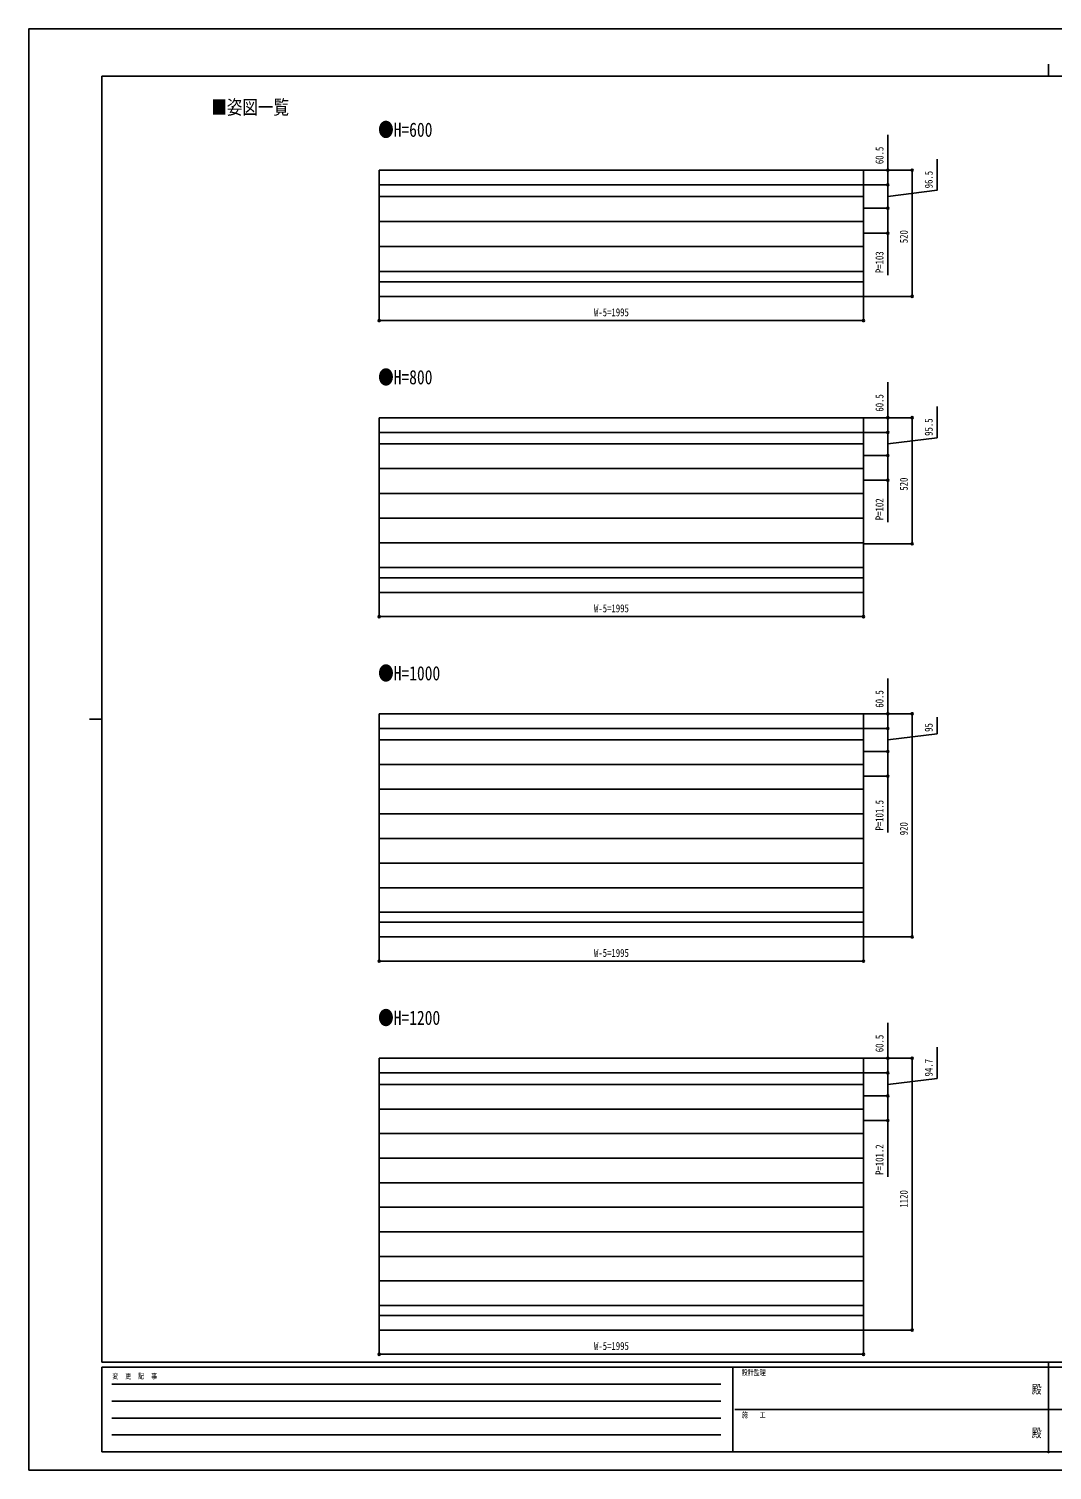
# Model space of a CAD drawing. Units: millimetres, scale not verified. Extents: x -4205 to 4205, y -2970 to 2970.
# Drawn here: x -4205 to 10, y -2970 to 2970 of the extents above; entities that cross this region are included whole.
import ezdxf
from ezdxf.enums import TextEntityAlignment as Align

# ---------------------------------------------------------------- set-up
doc = ezdxf.new("R2010")
doc.units = ezdxf.units.MM
doc.header["$LTSCALE"] = 10
doc.header["$PDMODE"] = 32
doc.header["$PDSIZE"] = 5
for name, color, linetype in [('0-1_USER1', 3, 'Continuous'), ('0-2_YKK_A1', 4, 'Continuous'), ('0-3_YKK_D', 6, 'Continuous'), ('0-4_YKK_ZWAK', 7, 'Continuous')]:
    doc.layers.add(name, color=color, linetype=linetype)
doc.styles.add('ＭＳ ゴシック', font='')
doc.styles.get('ＭＳ ゴシック').set_extended_font_data('MS Gothic')

msp = doc.modelspace()

# ---------------------------------------------------------------- linework, layer by layer
at = {"layer": '0-2_YKK_A1'}
for p, q in [((-766.85, 2387.44), (-2761.85, 2387.44)), ((-2761.85, 2387.44), (-2761.85, 1867.44)), ((-766.85, 2387.44), (-766.85, 1867.44)), ((-766.85, 2326.94), (-2761.85, 2326.94)), ((-766.85, 2279.44), (-2761.85, 2279.44)), ((-766.85, 2176.44), (-2761.85, 2176.44)), ((-766.85, 2073.44), (-2761.85, 2073.44)), ((-766.85, 1970.44), (-2761.85, 1970.44)), ((-766.85, 1927.94), (-2761.85, 1927.94)), ((-766.85, 1867.44), (-2761.85, 1867.44)), ((-766.85, 1367.44), (-2761.85, 1367.44)), ((-2761.85, 1367.44), (-2761.85, 647.44)), ((-766.85, 1367.44), (-766.85, 647.44)), ((-766.85, 1306.94), (-2761.85, 1306.94)), ((-766.85, 1259.44), (-2761.85, 1259.44)), ((-766.85, 1157.44), (-2761.85, 1157.44)), ((-766.85, 1055.44), (-2761.85, 1055.44)), ((-766.85, 953.44), (-2761.85, 953.44)), ((-766.85, 851.44), (-2761.85, 851.44)), ((-766.85, 749.44), (-2761.85, 749.44)), ((-766.85, 707.94), (-2761.85, 707.94)), ((-766.85, 647.44), (-2761.85, 647.44)), ((-766.85, 147.44), (-2761.85, 147.44)), ((-2761.85, 147.44), (-2761.85, -772.56)), ((-766.85, 147.44), (-766.85, -772.56)), ((-766.85, 86.94), (-2761.85, 86.94)), ((-766.85, 39.44), (-2761.85, 39.44)), ((-766.85, -62.06), (-2761.85, -62.06)), ((-766.85, -163.56), (-2761.85, -163.56)), ((-766.85, -265.06), (-2761.85, -265.06)), ((-766.85, -366.56), (-2761.85, -366.56)), ((-766.69, -468.06), (-2761.69, -468.06)), ((-766.85, -569.56), (-2761.85, -569.56)), ((-766.85, -671.06), (-2761.85, -671.06)), ((-766.85, -712.06), (-2761.85, -712.06)), ((-766.85, -772.56), (-2761.85, -772.56)), ((-766.85, -1272.56), (-2761.85, -1272.56)), ((-2761.85, -1272.56), (-2761.85, -2392.56)), ((-766.85, -1272.56), (-766.85, -2392.56)), ((-766.85, -1333.06), (-2761.85, -1333.06)), ((-766.85, -1380.56), (-2761.85, -1380.56)), ((-766.85, -1481.76), (-2761.85, -1481.76)), ((-766.85, -1582.96), (-2761.85, -1582.96)), ((-766.85, -1684.16), (-2761.85, -1684.16)), ((-766.85, -1785.36), (-2761.85, -1785.36)), ((-766.85, -1886.56), (-2761.85, -1886.56)), ((-766.85, -1987.76), (-2761.85, -1987.76)), ((-766.85, -2088.96), (-2761.85, -2088.96)), ((-766.85, -2190.16), (-2761.85, -2190.16)), ((-766.85, -2291.36), (-2761.85, -2291.36)), ((-766.85, -2332.06), (-2761.85, -2332.06)), ((-766.85, -2392.56), (-2761.85, -2392.56))]:
    msp.add_line(p, q, dxfattribs=at)
at = {"layer": '0-3_YKK_D'}
for p, q in [((-765.85, 2387.44), (-565.85, 2387.44)), ((-765.85, 2387.44), (-665.85, 2387.44)), ((-566.85, 2387.44), (-566.85, 1867.44)), ((-765.85, 2326.94), (-665.85, 2326.94)), ((-765.85, 2326.94), (-665.85, 2326.94)), ((-666.85, 2326.94), (-666.85, 2230.44)), ((-765.85, 2230.44), (-665.85, 2230.44)), ((-765.85, 2230.44), (-665.85, 2230.44)), ((-765.85, 2127.44), (-665.85, 2127.44)), ((-2761.85, 1866.44), (-2761.85, 1766.44)), ((-766.85, 1866.44), (-766.85, 1766.44)), ((-765.85, 1867.44), (-565.85, 1867.44)), ((-2761.85, 1767.44), (-766.85, 1767.44)), ((-765.85, 1367.44), (-565.85, 1367.44)), ((-765.85, 1367.44), (-665.85, 1367.44)), ((-566.85, 1367.44), (-566.85, 847.44)), ((-765.85, 1306.94), (-665.85, 1306.94)), ((-765.85, 1306.94), (-665.85, 1306.94)), ((-666.85, 1306.94), (-666.85, 1211.44)), ((-765.85, 1211.44), (-665.85, 1211.44)), ((-765.85, 1211.44), (-665.85, 1211.44)), ((-765.85, 1109.44), (-665.85, 1109.44)), ((-765.85, 847.44), (-565.85, 847.44)), ((-2761.85, 646.44), (-2761.85, 546.44)), ((-766.85, 646.44), (-766.85, 546.44)), ((-2761.85, 547.44), (-766.85, 547.44)), ((-765.85, 147.44), (-565.85, 147.44)), ((-765.85, 147.44), (-665.85, 147.44)), ((-566.85, 147.44), (-566.85, -772.56)), ((-765.85, 86.94), (-665.85, 86.94)), ((-765.85, 86.94), (-665.85, 86.94)), ((-666.85, 86.94), (-666.85, -8.06)), ((-765.85, -8.06), (-665.85, -8.06)), ((-765.85, -8.06), (-665.85, -8.06)), ((-765.85, -109.56), (-665.85, -109.56)), ((-2761.85, -773.56), (-2761.85, -873.56)), ((-766.85, -773.56), (-766.85, -873.56)), ((-765.85, -772.56), (-565.85, -772.56)), ((-2761.85, -872.56), (-766.85, -872.56)), ((-765.85, -1272.56), (-565.85, -1272.56)), ((-765.85, -1272.56), (-665.85, -1272.56)), ((-566.85, -1272.56), (-566.85, -2392.56)), ((-765.85, -1333.06), (-665.85, -1333.06)), ((-765.85, -1333.06), (-665.85, -1333.06)), ((-666.85, -1333.06), (-666.85, -1427.76)), ((-765.85, -1427.76), (-665.85, -1427.76)), ((-765.85, -1427.76), (-665.85, -1427.76)), ((-765.85, -1528.96), (-665.85, -1528.96)), ((-2761.85, -2393.56), (-2761.85, -2493.56)), ((-766.85, -2393.56), (-766.85, -2493.56)), ((-765.85, -2392.56), (-565.85, -2392.56)), ((-2761.85, -2492.56), (-766.85, -2492.56))]:
    msp.add_line(p, q, dxfattribs=at)
for points in [[(-666.85, 2326.94), (-666.85, 2387.44), (-666.85, 2533.24)], [(-666.85, 2278.69), (-464.07, 2304.66), (-464.07, 2433.46)], [(-666.85, 2230.44), (-666.85, 2127.44), (-666.85, 1955.24)], [(-666.85, 1306.94), (-666.85, 1367.44), (-666.85, 1513.24)], [(-666.85, 1259.19), (-464.07, 1284.66), (-464.07, 1413.46)], [(-666.85, 1211.44), (-666.85, 1109.44), (-666.85, 937.24)], [(-666.85, 86.94), (-666.85, 147.44), (-666.85, 293.24)], [(-666.85, 39.44), (-464.07, 64.66), (-464.07, 133.46)], [(-666.85, -8.06), (-666.85, -109.56), (-666.85, -341.76)], [(-666.85, -1333.06), (-666.85, -1272.56), (-666.85, -1126.76)], [(-666.85, -1380.41), (-464.07, -1355.34), (-464.07, -1226.54)], [(-666.85, -1427.76), (-666.85, -1528.96), (-666.85, -1761.16)]]:
    msp.add_lwpolyline(points, dxfattribs=at)
for centre in [(-666.85, 2387.44), (-566.85, 2387.44), (-666.85, 2326.94), (-666.85, 2326.94), (-666.85, 2230.44), (-666.85, 2230.44), (-666.85, 2127.44), (-566.85, 1867.44), (-2761.85, 1767.44), (-766.85, 1767.44), (-666.85, 1367.44), (-566.85, 1367.44), (-666.85, 1306.94), (-666.85, 1306.94), (-666.85, 1211.44), (-666.85, 1211.44), (-666.85, 1109.44), (-566.85, 847.44), (-2761.85, 547.44), (-766.85, 547.44), (-666.85, 147.44), (-566.85, 147.44), (-666.85, 86.94), (-666.85, 86.94), (-666.85, -8.06), (-666.85, -8.06), (-666.85, -109.56), (-566.85, -772.56), (-2761.85, -872.56), (-766.85, -872.56), (-666.85, -1272.56), (-566.85, -1272.56), (-666.85, -1333.06), (-666.85, -1333.06), (-666.85, -1427.76), (-666.85, -1427.76), (-666.85, -1528.96), (-566.85, -2392.56), (-2761.85, -2492.56), (-766.85, -2492.56)]:
    msp.add_circle(centre, 4.25, dxfattribs=at)
at = {"layer": '0-4_YKK_ZWAK'}
for p, q in [((-4.98, 2825), (-4.98, 2775)), ((3895.02, 2775), (-3904.98, 2775)), ((-3904.98, -2525), (-3904.98, 2775)), ((-3954.98, 125), (-3904.98, 125)), ((3895.02, -2525), (-3904.98, -2525)), ((-1304.98, -2545), (-3904.98, -2545)), ((-3904.98, -2895), (-3904.98, -2545)), ((-1304.98, -2545), (-1304.98, -2895)), ((-4.98, -2545), (-1304.98, -2545)), ((-4.98, -2525), (-4.98, -2895)), ((1295.02, -2545), (-4.98, -2545)), ((-3862.48, -2615), (-1354.98, -2615)), ((-3862.48, -2685), (-1354.98, -2685)), ((-1297.48, -2720), (-4.98, -2720)), ((-4.98, -2720), (1295.02, -2720)), ((-3862.48, -2755), (-1354.98, -2755)), ((-3862.48, -2825), (-1354.98, -2825)), ((-3904.98, -2895), (-1304.98, -2895)), ((-1304.98, -2895), (-4.98, -2895)), ((-4.98, -2895), (1295.02, -2895))]:
    msp.add_line(p, q, dxfattribs=at)
msp.add_lwpolyline([(-4205, -2970), (4205, -2970), (4205, 2970), (-4205, 2970)], close=True, dxfattribs=at)
msp.add_point((-4.98, -2895), dxfattribs=at)

# ---------------------------------------------------------------- texts
at = {"layer": '0-1_USER1', "style": 'ＭＳ ゴシック', "width": 0.8}
for s, p in [('■姿図一覧', (-3453.53, 2600)), ('●H=600', (-2766.12, 2507.44)), ('●H=800', (-2766.12, 1487.44)), ('●H=1000', (-2766.12, 267.44)), ('●H=1200', (-2766.12, -1152.56))]:
    msp.add_text(s, height=58.65, dxfattribs=at).set_placement(p, align=Align.BOTTOM_LEFT)
at = {"layer": '0-3_YKK_D', "style": 'ＭＳ ゴシック', "width": 0.8}
for s, p in [('60.5', (-674.85, 2412.44)), ('96.5', (-472.07, 2312.66)), ('520', (-574.85, 2086.64)), ('P=103', (-674.85, 1963.24)), ('60.5', (-674.85, 1392.44)), ('95.5', (-472.07, 1292.66)), ('520', (-574.85, 1066.64)), ('P=102', (-674.85, 945.24)), ('60.5', (-674.85, 172.44)), ('95', (-472.07, 72.66)), ('P=101.5', (-674.85, -333.76)), ('920', (-574.85, -353.36)), ('60.5', (-674.85, -1247.56)), ('94.7', (-472.07, -1347.34)), ('P=101.2', (-674.85, -1753.16)), ('1120', (-574.85, -1887.76))]:
    msp.add_text(s, height=32.99, rotation=90, dxfattribs=at).set_placement(p, align=Align.BOTTOM_LEFT)
for p in [(-1877.15, 1775.44), (-1877.15, 555.44), (-1877.15, -864.56), (-1877.15, -2484.56)]:
    msp.add_text('W-5=1995', height=32.99, dxfattribs=at).set_placement(p, align=Align.BOTTOM_LEFT)
at = {"layer": '0-4_YKK_ZWAK', "style": 'ＭＳ ゴシック', "width": 0.8}
for s, height, p in [('設計監理', 21.99, (-1268.31, -2585)), ('変  更  記  事', 21.99, (-3861.31, -2600)), ('殿', 36.66, (-73.67, -2665.83)), ('施\u3000\u3000工', 21.99, (-1268.31, -2760)), ('殿', 36.66, (-73.67, -2845.83))]:
    msp.add_text(s, height=height, dxfattribs=at).set_placement(p, align=Align.BOTTOM_LEFT)

doc.saveas('drawing.dxf')
